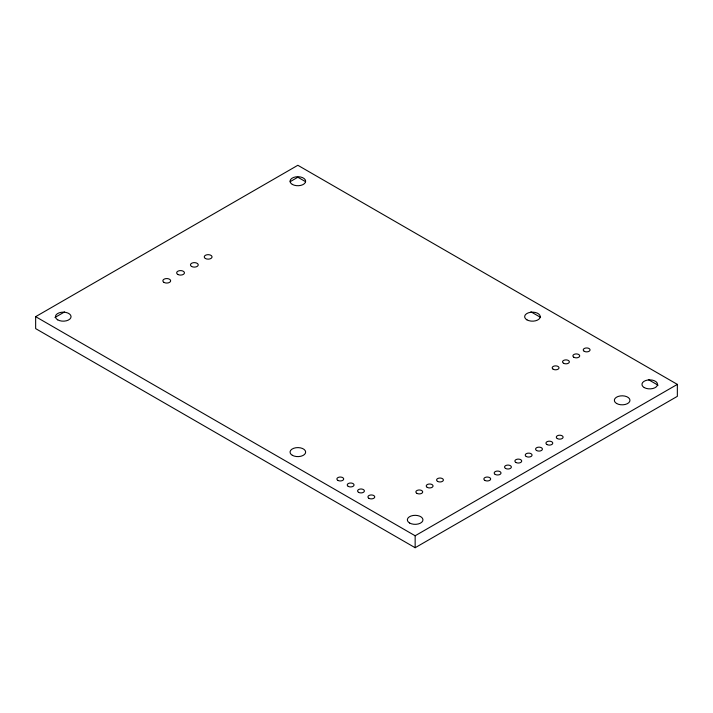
<?xml version="1.0" encoding="UTF-8"?>
<svg xmlns="http://www.w3.org/2000/svg" width="713" height="713" viewBox="0 0 713 713"><rect width="100%" height="100%" fill="white"/><g stroke="black" fill="none" stroke-linecap="round" stroke-linejoin="round"><path stroke-width="1.07" d="M35.65 316.661L297.847 165.282L677.35 384.387L677.35 396.339L415.153 547.718L35.65 328.613L35.65 316.661L415.153 535.766L677.35 384.387M54.928 317.481L64.571 311.92M290.138 181.69L297.847 177.234L305.556 181.681M530.944 311.813L540.579 317.374M648.456 379.655L658.09 385.216M415.153 535.766L415.153 547.718M409.627 523.021A7.807 4.51 0 0 0 422.693 520.998A7.807 4.51 0 0 0 413.13 515.481A7.807 4.51 0 0 0 409.627 523.021M57.726 319.852A7.807 4.51 0 0 0 70.792 317.829A7.807 4.51 0 0 0 61.229 312.312A7.807 4.51 0 0 0 57.726 319.852M644.231 387.569A7.807 4.51 0 0 0 657.288 385.555A7.807 4.51 0 0 0 647.734 380.029A7.807 4.51 0 0 0 644.231 387.569M616.629 403.505A7.807 4.51 0 0 0 629.695 401.49A7.807 4.51 0 0 0 620.132 395.965A7.807 4.51 0 0 0 616.629 403.505M292.33 184.409A7.807 4.51 0 0 0 305.387 182.385A7.807 4.51 0 0 0 295.833 176.869A7.807 4.51 0 0 0 292.33 184.409M292.33 455.295A7.807 4.51 0 0 0 305.387 453.272A7.807 4.51 0 0 0 295.833 447.755A7.807 4.51 0 0 0 292.33 455.295M526.934 319.852A7.807 4.51 0 0 0 539.991 317.829A7.807 4.51 0 0 0 530.427 312.312A7.807 4.51 0 0 0 526.934 319.852M163.99 282.401A3.904 2.255 0 0 0 170.523 281.394A3.904 2.255 0 0 0 165.737 278.631A3.904 2.255 0 0 0 163.99 282.401M177.787 274.434A3.904 2.255 0 0 0 184.319 273.427A3.904 2.255 0 0 0 179.542 270.664A3.904 2.255 0 0 0 177.787 274.434M191.592 266.466A3.904 2.255 0 0 0 198.116 265.459A3.904 2.255 0 0 0 193.339 262.696A3.904 2.255 0 0 0 191.592 266.466M205.389 258.498A3.904 2.255 0 0 0 211.921 257.491A3.904 2.255 0 0 0 207.135 254.728A3.904 2.255 0 0 0 205.389 258.498M584.232 351.304A3.413 1.97 0 0 0 589.945 350.422A3.413 1.97 0 0 0 585.765 348.006A3.413 1.97 0 0 0 584.232 351.304M573.885 357.275A3.413 1.97 0 0 0 579.598 356.393A3.413 1.97 0 0 0 575.418 353.978A3.413 1.97 0 0 0 573.885 357.275M563.537 363.256A3.413 1.97 0 0 0 569.25 362.364A3.413 1.97 0 0 0 565.061 359.949A3.413 1.97 0 0 0 563.537 363.256M553.181 369.227A3.413 1.97 0 0 0 558.903 368.345A3.413 1.97 0 0 0 554.714 365.929A3.413 1.97 0 0 0 553.181 369.227M416.873 493.343A3.413 1.97 0 0 0 422.586 492.451A3.413 1.97 0 0 0 418.406 490.036A3.413 1.97 0 0 0 416.873 493.343M427.221 487.362A3.413 1.97 0 0 0 432.943 486.48A3.413 1.97 0 0 0 428.754 484.065A3.413 1.97 0 0 0 427.221 487.362M437.577 481.391A3.413 1.97 0 0 0 443.29 480.509A3.413 1.97 0 0 0 439.11 478.093A3.413 1.97 0 0 0 437.577 481.391M337.873 480.393A3.413 1.97 0 0 0 343.586 479.51A3.413 1.97 0 0 0 339.397 477.095A3.413 1.97 0 0 0 337.873 480.393M348.22 486.364A3.413 1.97 0 0 0 353.933 485.482A3.413 1.97 0 0 0 349.753 483.066A3.413 1.97 0 0 0 348.22 486.364M358.568 492.344A3.413 1.97 0 0 0 364.281 491.462A3.413 1.97 0 0 0 360.101 489.047A3.413 1.97 0 0 0 358.568 492.344M368.924 498.316A3.413 1.97 0 0 0 374.637 497.433A3.413 1.97 0 0 0 370.448 495.018A3.413 1.97 0 0 0 368.924 498.316M557.29 438.566A3.413 1.97 0 0 0 563.003 437.684A3.413 1.97 0 0 0 558.823 435.269A3.413 1.97 0 0 0 557.29 438.566M546.942 444.538A3.413 1.97 0 0 0 552.655 443.655A3.413 1.97 0 0 0 548.475 441.24A3.413 1.97 0 0 0 546.942 444.538M536.586 450.518A3.413 1.97 0 0 0 542.308 449.627A3.413 1.97 0 0 0 538.119 447.211A3.413 1.97 0 0 0 536.586 450.518M526.239 456.489A3.413 1.97 0 0 0 531.951 455.607A3.413 1.97 0 0 0 527.772 453.192A3.413 1.97 0 0 0 526.239 456.489M515.891 462.47A3.413 1.97 0 0 0 521.604 461.578A3.413 1.97 0 0 0 517.424 459.163A3.413 1.97 0 0 0 515.891 462.47M505.544 468.441A3.413 1.97 0 0 0 511.257 467.559A3.413 1.97 0 0 0 507.068 465.143A3.413 1.97 0 0 0 505.544 468.441M495.187 474.412A3.413 1.97 0 0 0 500.9 473.53A3.413 1.97 0 0 0 496.72 471.115A3.413 1.97 0 0 0 495.187 474.412M484.84 480.393A3.413 1.97 0 0 0 490.553 479.51A3.413 1.97 0 0 0 486.373 477.095A3.413 1.97 0 0 0 484.84 480.393"/></g></svg>
